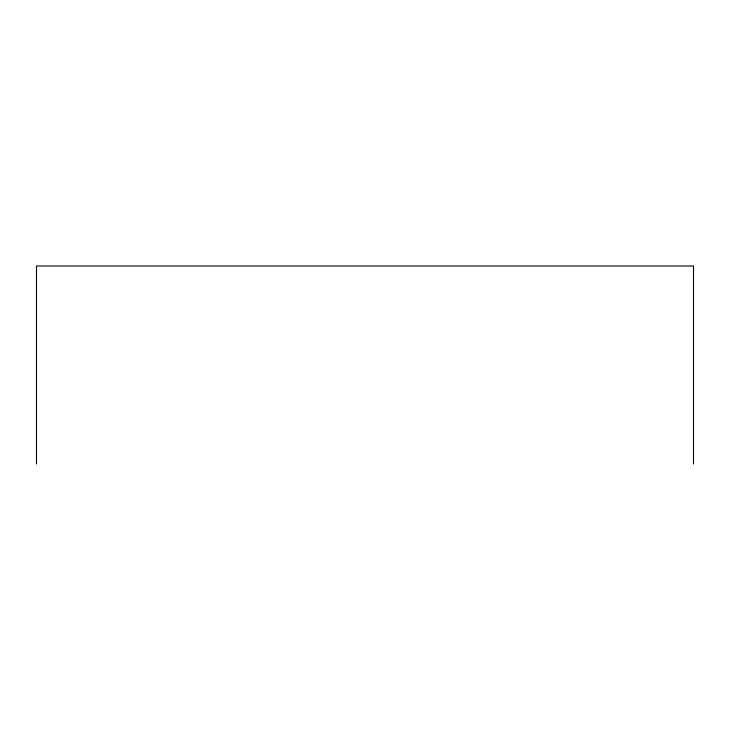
<?xml version="1.0" encoding="UTF-8"?>
<svg xmlns="http://www.w3.org/2000/svg" width="730" height="730" viewBox="0 0 730 730"><rect width="100%" height="100%" fill="white"/><g stroke="black" fill="none" stroke-linecap="round" stroke-linejoin="round"><path stroke-width="1.09" d="M693.5 464.006L693.5 265.994L36.5 265.994L36.5 464.006"/></g></svg>
